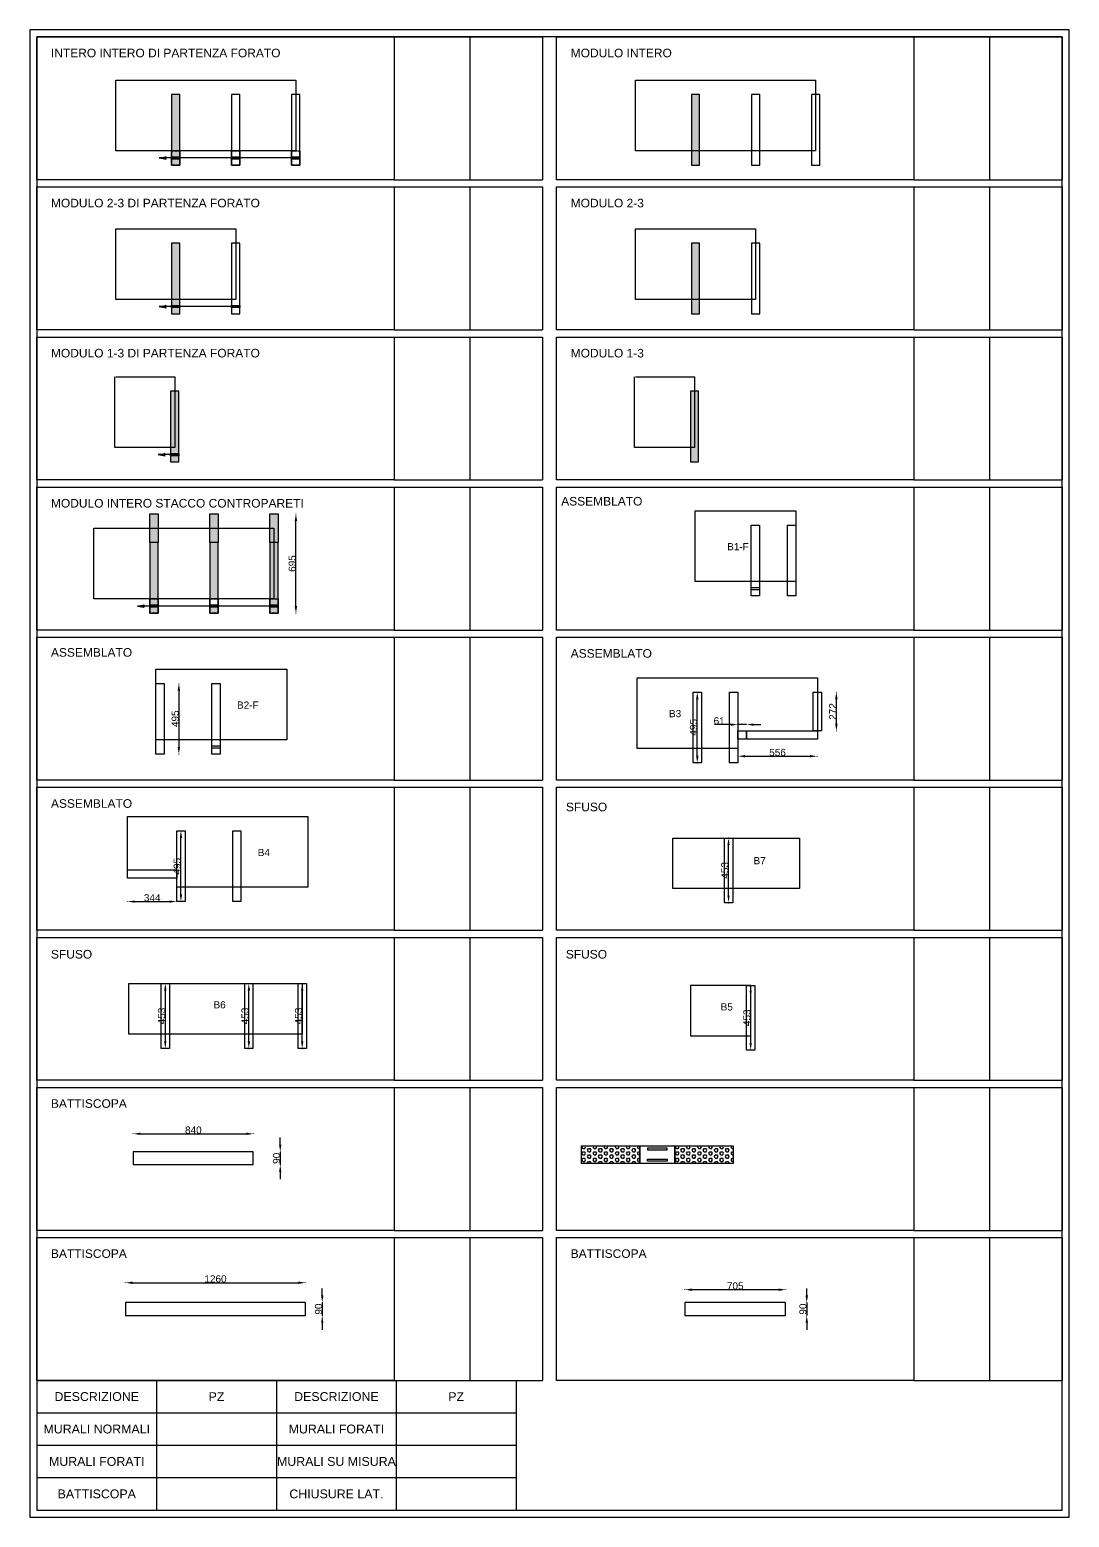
# Model space of a CAD drawing. Header units: millimetres. Extents: x -21857 to 52219, y -34656 to 2347.
# Drawn here: x 12447 to 19721, y -34656 to -24250 of the extents above; entities that cross this region are included whole.
import ezdxf

# ---------------------------------------------------------------- set-up
doc = ezdxf.new("R2010")
doc.units = ezdxf.units.MM
doc.linetypes.add('ACAD_ISO02W100', pattern=[15, 12, -3])
for name, color, linetype, true_color in [('- ACCESSORI', 7, 'Continuous', 0x242424), ('BATTISCOPA', 7, 'Continuous', 0x903373), ('DUETERZI', 7, 'Continuous', 0x009fdf), ('INTERI', 7, 'Continuous', 0x00b51a), ('MURALI', 7, 'Continuous', 0x766a5e), ('PEZZI SU MISURA', 7, 'Continuous', 0xbb1e10), ('UNTERZO', 7, 'Continuous', 0xd40f7d)]:
    doc.layers.add(name, color=color, linetype=linetype, true_color=true_color)
for name, color, linetype in [('- QUOTE', 7, 'Continuous'), ('DISTINTA PRODUZIONE', 7, 'Continuous'), ('MURALI CLIENTE', 8, 'ACAD_ISO02W100')]:
    doc.layers.add(name, color=color, linetype=linetype)
doc.styles.get("Standard").update_dxf_attribs({"font": 'arial.ttf'})
doc.dimstyles.new('ISO-25', dxfattribs={"dimtxt": 50, "dimasz": 50, "dimexe": 1.25, "dimexo": 0.625, "dimtad": 1, "dimdec": 0, "dimtxsty": 'Standard', "dimcen": 2.5, "dimadec": 0, "dimazin": 0, "dimtfac": 1, "dimtdec": 0, "dimtmove": 0, "dimatfit": 3, "dimfxl": 1, "dimfxlon": 1, "dimarcsym": 0})

# ---------------------------------------------------------------- blocks, each defined once
blk = doc.blocks.new('INTERO FORATO')
at = {"layer": 'MURALI', "transparency": 33554470}
h = blk.add_hatch(color=256, dxfattribs=at)
h.dxf.hatch_style = 1
h.paths.add_polyline_path([(449, -100), (420, -100), (420, -495), (391, -495), (391, -595), (449, -595)])
h.paths.add_polyline_path([(420, -100), (391, -100), (391, -495), (420, -495)])
at = {"layer": 'MURALI', "true_color": 0x636466, "transparency": 33554687}
h = blk.add_hatch(color=251, dxfattribs=at)
h.dxf.hatch_style = 1
h.paths.add_polyline_path([(342, -545), (305, -545), (352, -553)])
h.paths.add_polyline_path([(352, -537), (305, -545), (342, -545)])
blk.add_lwpolyline([(0, 0), (1260, 0), (1260, -495), (0, -495), (0, 0)])
at = {"layer": 'MURALI'}
for points in [[(391, -100), (391, -595), (449, -595), (449, -100), (391, -100)], [(811, -100), (811, -595), (869, -595), (869, -100), (811, -100)], [(1231, -100), (1231, -595), (1289, -595), (1289, -100), (1231, -100)]]:
    blk.add_lwpolyline(points, dxfattribs=at)
at = {"layer": 'MURALI', "color": 251, "true_color": 0x636466}
for points in [[(305, -545), (352, -537)], [(1289, -545), (305, -545)], [(305, -545), (352, -553)], [(352, -537), (342, -545), (352, -553)]]:
    blk.add_lwpolyline(points, dxfattribs=at)
at = {"layer": 'MURALI'}
for points in [[(391, -537), (449, -537), (449, -553), (391, -553)], [(811, -537), (869, -537), (869, -553), (811, -553)], [(1231, -537), (1289, -537), (1289, -553), (1231, -553)]]:
    blk.add_lwpolyline(points, close=True, dxfattribs=at)
at = {"layer": 'MURALI CLIENTE'}
for points in [[(391, -495), (449, -495), (449, -595), (391, -595)], [(811, -495), (869, -495), (869, -595), (811, -595)], [(1231, -495), (1289, -495), (1289, -595), (1231, -595)]]:
    blk.add_lwpolyline(points, close=True, dxfattribs=at)
blk = doc.blocks.new('2-3 FORATO')
at = {"true_color": 0x636466}
h = blk.add_hatch(color=251, dxfattribs=at)
h.dxf.hatch_style = 1
h.paths.add_polyline_path([(-186, -13436), (-223, -13436), (-176, -13444)])
h.paths.add_polyline_path([(-176, -13427), (-223, -13436), (-186, -13436)])
at = {"layer": 'MURALI', "transparency": 33554470}
h = blk.add_hatch(color=256, dxfattribs=at)
h.dxf.hatch_style = 1
h.paths.add_polyline_path([(-137, -13486), (-79, -13486)], flags=17)
h.paths.add_polyline_path([(-137, -13486), (-79, -13486), (-79, -12991), (-137, -12991)])
blk.add_lwpolyline([(-528, -12891), (312, -12891), (312, -13386), (-528, -13386), (-528, -12891)])
at = {"color": 251, "true_color": 0x636466}
for points in [[(-223, -13436), (-176, -13427)], [(341, -13436), (-223, -13436)], [(-223, -13436), (-176, -13444)], [(-176, -13427), (-186, -13436), (-176, -13444)]]:
    blk.add_lwpolyline(points, dxfattribs=at)
for points in [[(-137, -13428), (-79, -13428), (-79, -13443), (-137, -13443)], [(283, -13428), (341, -13428), (341, -13443), (283, -13443)]]:
    blk.add_lwpolyline(points, close=True)
at = {"layer": 'MURALI'}
for points in [[(-137, -12991), (-137, -13486), (-79, -13486), (-79, -12991), (-137, -12991)], [(283, -12991), (283, -13486), (341, -13486), (341, -12991), (283, -12991)]]:
    blk.add_lwpolyline(points, dxfattribs=at)
blk = doc.blocks.new('1-3 FORATO')
at = {"true_color": 0x636466}
h = blk.add_hatch(color=251, dxfattribs=at)
h.dxf.hatch_style = 1
h.paths.add_polyline_path([(1041, -13467), (1004, -13467), (1051, -13476)])
h.paths.add_polyline_path([(1051, -13459), (1004, -13467), (1041, -13467)])
at = {"layer": 'MURALI', "transparency": 33554470}
h = blk.add_hatch(color=256, dxfattribs=at)
h.dxf.hatch_style = 1
h.paths.add_polyline_path([(1090, -13518), (1148, -13518), (1148, -13023), (1119, -13023), (1119, -13418), (1090, -13418)])
h.paths.add_polyline_path([(1119, -13023), (1090, -13023), (1090, -13418), (1119, -13418)], flags=17)
blk.add_lwpolyline([(706, -12923), (1119, -12923), (1119, -13418), (699, -13418), (699, -12923)])
at = {"color": 251, "true_color": 0x636466}
for points in [[(1004, -13467), (1051, -13459)], [(1148, -13467), (1004, -13467)], [(1004, -13467), (1051, -13476)], [(1051, -13459), (1041, -13467), (1051, -13476)]]:
    blk.add_lwpolyline(points, dxfattribs=at)
blk.add_lwpolyline([(1090, -13460), (1148, -13460), (1148, -13475), (1090, -13475)], close=True)
at = {"layer": 'MURALI'}
blk.add_lwpolyline([(1090, -13023), (1090, -13518), (1148, -13518), (1148, -13023), (1090, -13023)], dxfattribs=at)
blk = doc.blocks.new('*T79')
at = {"layer": 'DISTINTA PRODUZIONE', "color": 0, "linetype": 'ByBlock', "lineweight": -2, "transparency": 16777216}
for p, q in [((0, 0), (1037, 0)), ((0, 0), (0, -1000)), ((530, 0), (530, -1000)), ((1037, 0), (1037, -1000)), ((0, -1000), (1037, -1000))]:
    blk.add_line(p, q, dxfattribs=at)
blk = doc.blocks.new('*T80')
at = {"layer": 'DISTINTA PRODUZIONE', "color": 0, "linetype": 'ByBlock', "lineweight": -2, "transparency": 16777216}
for p, q in [((0, 0), (1037, 0)), ((0, 0), (0, -1000)), ((530, 0), (530, -1000)), ((1037, 0), (1037, -1000)), ((0, -1000), (1037, -1000))]:
    blk.add_line(p, q, dxfattribs=at)
blk = doc.blocks.new('*T81')
at = {"layer": 'DISTINTA PRODUZIONE', "color": 0, "linetype": 'ByBlock', "lineweight": -2, "transparency": 16777216}
for p, q in [((0, 0), (1037, 0)), ((0, 0), (0, -1000)), ((530, 0), (530, -1000)), ((1037, 0), (1037, -1000)), ((0, -1000), (1037, -1000))]:
    blk.add_line(p, q, dxfattribs=at)
blk = doc.blocks.new('DUETERZI')
at = {"layer": 'MURALI', "transparency": 33554470}
h = blk.add_hatch(color=256, dxfattribs=at)
h.dxf.hatch_style = 1
h.paths.add_polyline_path([(377, -595), (435, -595)], flags=17)
h.paths.add_polyline_path([(377, -595), (435, -595), (435, -100), (377, -100)])
blk.add_lwpolyline([(-14, 0), (826, 0), (826, -495), (-14, -495), (-14, 0)])
at = {"layer": 'MURALI'}
for points in [[(377, -100), (377, -595), (435, -595), (435, -100), (377, -100)], [(797, -100), (797, -595), (855, -595), (855, -100), (797, -100)]]:
    blk.add_lwpolyline(points, dxfattribs=at)
blk = doc.blocks.new('UNTERZO')
at = {"layer": 'MURALI', "transparency": 33554470}
h = blk.add_hatch(color=256, dxfattribs=at)
h.dxf.hatch_style = 1
h.paths.add_polyline_path([(384, -595), (442, -595), (442, -100), (413, -100), (413, -495), (384, -495)])
h.paths.add_polyline_path([(413, -100), (384, -100), (384, -495), (413, -495)], flags=17)
blk.add_lwpolyline([(0, 0), (413, 0), (413, -495), (-7, -495), (-7, 0)])
at = {"layer": 'MURALI'}
blk.add_lwpolyline([(384, -100), (384, -595), (442, -595), (442, -100), (384, -100)], dxfattribs=at)
blk = doc.blocks.new('INTERO')
at = {"layer": 'MURALI', "transparency": 33554470}
h = blk.add_hatch(color=256, dxfattribs=at)
h.dxf.hatch_style = 1
h.paths.add_polyline_path([(428, -100), (399, -100), (399, -495), (370, -495), (370, -595), (428, -595)])
h.paths.add_polyline_path([(399, -100), (370, -100), (370, -495), (399, -495)])
blk.add_lwpolyline([(-21, 0), (1239, 0), (1239, -495), (-21, -495), (-21, 0)])
at = {"layer": 'MURALI'}
for points in [[(370, -100), (370, -595), (428, -595), (428, -100), (370, -100)], [(790, -100), (790, -595), (848, -595), (848, -100), (790, -100)], [(1210, -100), (1210, -595), (1268, -595), (1268, -100), (1210, -100)]]:
    blk.add_lwpolyline(points, dxfattribs=at)
blk = doc.blocks.new('*T82')
at = {"layer": 'DISTINTA PRODUZIONE', "color": 0, "linetype": 'ByBlock', "lineweight": -2, "transparency": 16777216}
for p, q in [((0, 0), (1037, 0)), ((0, 0), (0, -1000)), ((530, 0), (530, -1000)), ((1037, 0), (1037, -1000)), ((0, -1000), (1037, -1000))]:
    blk.add_line(p, q, dxfattribs=at)
blk = doc.blocks.new('*T83')
at = {"layer": 'DISTINTA PRODUZIONE', "color": 0, "linetype": 'ByBlock', "lineweight": -2, "transparency": 16777216}
for p, q in [((0, 0), (1037, 0)), ((0, 0), (0, -1000)), ((530, 0), (530, -1000)), ((1037, 0), (1037, -1000)), ((0, -1000), (1037, -1000))]:
    blk.add_line(p, q, dxfattribs=at)
blk = doc.blocks.new('*T84')
at = {"layer": 'DISTINTA PRODUZIONE', "color": 0, "linetype": 'ByBlock', "lineweight": -2, "transparency": 16777216}
for p, q in [((0, 0), (1037, 0)), ((0, 0), (0, -1000)), ((530, 0), (530, -1000)), ((1037, 0), (1037, -1000)), ((0, -1000), (1037, -1000))]:
    blk.add_line(p, q, dxfattribs=at)
blk = doc.blocks.new('*T85')
at = {"layer": 'DISTINTA PRODUZIONE', "color": 0, "linetype": 'ByBlock', "lineweight": -2, "transparency": 16777216}
for p, q in [((0, 0), (1037, 0)), ((0, 0), (0, -1000)), ((530, 0), (530, -1000)), ((1037, 0), (1037, -1000)), ((0, -1000), (1037, -1000))]:
    blk.add_line(p, q, dxfattribs=at)
blk = doc.blocks.new('*T86')
at = {"layer": 'DISTINTA PRODUZIONE', "color": 0, "linetype": 'ByBlock', "lineweight": -2, "transparency": 16777216}
for p, q in [((0, 0), (1037, 0)), ((0, 0), (0, -1000)), ((530, 0), (530, -1000)), ((1037, 0), (1037, -1000)), ((0, -1000), (1037, -1000))]:
    blk.add_line(p, q, dxfattribs=at)
blk = doc.blocks.new('*T87')
at = {"layer": 'DISTINTA PRODUZIONE', "color": 0, "linetype": 'ByBlock', "lineweight": -2, "transparency": 16777216}
for p, q in [((0, 0), (1037, 0)), ((0, 0), (0, -1000)), ((530, 0), (530, -1000)), ((1037, 0), (1037, -1000)), ((0, -1000), (1037, -1000))]:
    blk.add_line(p, q, dxfattribs=at)
at = {"layer": 'DISTINTA PRODUZIONE', "color": 0, "transparency": 16777216, "insert": (528, -2), "char_height": 4.5, "width": 526.77, "attachment_point": 3}
blk.add_mtext('1', dxfattribs=at)
blk = doc.blocks.new('*T88')
at = {"layer": 'DISTINTA PRODUZIONE', "color": 0, "linetype": 'ByBlock', "lineweight": -2, "transparency": 16777216}
for p, q in [((0, 0), (1037, 0)), ((0, 0), (0, -1000)), ((530, 0), (530, -1000)), ((1037, 0), (1037, -1000)), ((0, -1000), (1037, -1000))]:
    blk.add_line(p, q, dxfattribs=at)
blk = doc.blocks.new('*T89')
at = {"layer": 'DISTINTA PRODUZIONE', "color": 0, "linetype": 'ByBlock', "lineweight": -2, "transparency": 16777216}
for p, q in [((0, 0), (1037, 0)), ((0, 0), (0, -1000)), ((530, 0), (530, -1000)), ((1037, 0), (1037, -1000)), ((0, -1000), (1037, -1000))]:
    blk.add_line(p, q, dxfattribs=at)
blk = doc.blocks.new('*T90')
at = {"layer": 'DISTINTA PRODUZIONE', "color": 0, "linetype": 'ByBlock', "lineweight": -2, "transparency": 16777216}
for p, q in [((0, 0), (1037, 0)), ((0, 0), (0, -1000)), ((530, 0), (530, -1000)), ((1037, 0), (1037, -1000)), ((0, -1000), (1037, -1000))]:
    blk.add_line(p, q, dxfattribs=at)
blk = doc.blocks.new('*T91')
at = {"layer": 'DISTINTA PRODUZIONE', "color": 0, "linetype": 'ByBlock', "lineweight": -2, "transparency": 16777216}
for p, q in [((0, 0), (1037, 0)), ((0, 0), (0, -1000)), ((530, 0), (530, -1000)), ((1037, 0), (1037, -1000)), ((0, -1000), (1037, -1000))]:
    blk.add_line(p, q, dxfattribs=at)
blk = doc.blocks.new('*T92')
at = {"layer": 'DISTINTA PRODUZIONE', "color": 0, "linetype": 'ByBlock', "lineweight": -2, "transparency": 16777216}
for p, q in [((0, 0), (1037, 0)), ((0, 0), (0, -1000)), ((530, 0), (530, -1000)), ((1037, 0), (1037, -1000)), ((0, -1000), (1037, -1000))]:
    blk.add_line(p, q, dxfattribs=at)
blk = doc.blocks.new('*T93')
at = {"layer": 'DISTINTA PRODUZIONE', "color": 0, "linetype": 'ByBlock', "lineweight": -2, "transparency": 16777216}
for p, q in [((0, 0), (1037, 0)), ((0, 0), (0, -1000)), ((530, 0), (530, -1000)), ((1037, 0), (1037, -1000)), ((0, -1000), (1037, -1000))]:
    blk.add_line(p, q, dxfattribs=at)
blk = doc.blocks.new('*T94')
at = {"layer": 'DISTINTA PRODUZIONE', "color": 0, "linetype": 'ByBlock', "lineweight": -2, "transparency": 16777216}
for p, q in [((0, 0), (1037, 0)), ((0, 0), (0, -1000)), ((530, 0), (530, -1000)), ((1037, 0), (1037, -1000)), ((0, -1000), (1037, -1000))]:
    blk.add_line(p, q, dxfattribs=at)
blk = doc.blocks.new('*T95')
at = {"layer": 'DISTINTA PRODUZIONE', "color": 0, "linetype": 'ByBlock', "lineweight": -2, "transparency": 16777216}
for p, q in [((0, 0), (3353, 0)), ((0, 0), (0, -907)), ((838, 0), (838, -907)), ((1677, 0), (1677, -907)), ((2515, 0), (2515, -907)), ((3353, 0), (3353, -907)), ((0, -227), (3353, -227)), ((0, -453), (3353, -453)), ((0, -680), (3353, -680)), ((0, -907), (3353, -907))]:
    blk.add_line(p, q, dxfattribs=at)
at = {"layer": 'DISTINTA PRODUZIONE', "color": 0, "transparency": 16777216, "width": 834.57, "attachment_point": 5}
for s, insert, char_height in [('DESCRIZIONE', (419, -113), 61.95), ('PZ', (1257, -113), 61.9), ('DESCRIZIONE', (2096, -113), 61.95), ('PZ', (2934, -113), 61.9), ('MURALI NORMALI', (419, -340), 61.95), ('MURALI FORATI', (2096, -340), 61.95), ('MURALI FORATI', (419, -567), 61.95), ('MURALI SU MISURA', (2096, -567), 61.95), ('BATTISCOPA', (419, -794), 61.9), ('CHIUSURE LAT.', (2096, -794), 61.95)]:
    blk.add_mtext(s, dxfattribs=dict(at, insert=insert, char_height=char_height))
blk = doc.blocks.new('*T96')
at = {"layer": 'DISTINTA PRODUZIONE', "color": 0, "linetype": 'ByBlock', "lineweight": -2, "transparency": 16777216}
for p, q in [((0, 0), (1037, 0)), ((0, 0), (0, -1000)), ((530, 0), (530, -1000)), ((1037, 0), (1037, -1000)), ((0, -1000), (1037, -1000))]:
    blk.add_line(p, q, dxfattribs=at)
blk = doc.blocks.new('*T97')
at = {"layer": 'DISTINTA PRODUZIONE', "color": 0, "linetype": 'ByBlock', "lineweight": -2, "transparency": 16777216}
for p, q in [((0, 0), (1037, 0)), ((0, 0), (0, -1000)), ((530, 0), (530, -1000)), ((1037, 0), (1037, -1000)), ((0, -1000), (1037, -1000))]:
    blk.add_line(p, q, dxfattribs=at)
blk = doc.blocks.new('*D103')
at = {"layer": '- QUOTE', "color": 0, "lineweight": -2, "transparency": 16777216}
for p, q in [((13172, -31975), (13172, -31972)), ((13222, -31974), (13962, -31974)), ((14012, -31975), (14012, -31972))]:
    blk.add_line(p, q, dxfattribs=at)
at = {"layer": '- QUOTE', "color": 0, "transparency": 16777216}
for points in [[(13222, -31965), (13222, -31982), (13172, -31974)], [(13962, -31965), (13962, -31982), (14012, -31974)]]:
    blk.add_solid(points, dxfattribs=at)
at = {"layer": 'Defpoints', "color": 0, "transparency": 16777216}
for p in [(14012, -31974), (13172, -32100), (14012, -32100)]:
    blk.add_point(p, dxfattribs=at)
at = {"layer": '- QUOTE', "color": 0, "transparency": 16777216, "insert": (13592, -31948), "char_height": 50, "attachment_point": 5}
blk.add_mtext('840', dxfattribs=at)
blk = doc.blocks.new('*D98')
at = {"layer": '- QUOTE', "color": 0, "lineweight": -2, "transparency": 16777216}
for p, q in [((14200, -32050), (14200, -32000)), ((14199, -32100), (14201, -32100)), ((14200, -32100), (14200, -32190)), ((14199, -32190), (14201, -32190)), ((14200, -32240), (14200, -32290))]:
    blk.add_line(p, q, dxfattribs=at)
at = {"layer": '- QUOTE', "color": 0, "transparency": 16777216}
for points in [[(14192, -32050), (14208, -32050), (14200, -32100)], [(14192, -32240), (14208, -32240), (14200, -32190)]]:
    blk.add_solid(points, dxfattribs=at)
at = {"layer": 'Defpoints', "color": 0, "transparency": 16777216}
for p in [(14012, -32100), (14012, -32190), (14200, -32190)]:
    blk.add_point(p, dxfattribs=at)
at = {"layer": '- QUOTE', "color": 0, "transparency": 16777216, "insert": (14174, -32145), "char_height": 50, "attachment_point": 5, "rotation": 90}
blk.add_mtext('90', dxfattribs=at)
blk = doc.blocks.new('*D99')
at = {"layer": '- QUOTE', "color": 0, "lineweight": -2, "transparency": 16777216}
for p, q in [((13117, -33017), (13117, -33014)), ((13167, -33016), (14327, -33016)), ((14377, -33017), (14377, -33014))]:
    blk.add_line(p, q, dxfattribs=at)
at = {"layer": '- QUOTE', "color": 0, "transparency": 16777216}
for points in [[(13167, -33007), (13167, -33024), (13117, -33016)], [(14327, -33007), (14327, -33024), (14377, -33016)]]:
    blk.add_solid(points, dxfattribs=at)
at = {"layer": 'Defpoints', "color": 0, "transparency": 16777216}
for p in [(14377, -33016), (13117, -33155), (14377, -33155)]:
    blk.add_point(p, dxfattribs=at)
at = {"layer": '- QUOTE', "color": 0, "transparency": 16777216, "insert": (13747, -32989), "char_height": 50, "attachment_point": 5}
blk.add_mtext('1260', dxfattribs=at)
blk = doc.blocks.new('*D100')
at = {"layer": '- QUOTE', "color": 0, "lineweight": -2, "transparency": 16777216}
for p, q in [((14494, -33105), (14494, -33055)), ((14493, -33155), (14495, -33155)), ((14494, -33155), (14494, -33245)), ((14493, -33245), (14495, -33245)), ((14494, -33295), (14494, -33345))]:
    blk.add_line(p, q, dxfattribs=at)
at = {"layer": '- QUOTE', "color": 0, "transparency": 16777216}
for points in [[(14486, -33105), (14502, -33105), (14494, -33155)], [(14486, -33295), (14502, -33295), (14494, -33245)]]:
    blk.add_solid(points, dxfattribs=at)
at = {"layer": 'Defpoints', "color": 0, "transparency": 16777216}
for p in [(14377, -33155), (14377, -33245), (14494, -33245)]:
    blk.add_point(p, dxfattribs=at)
at = {"layer": '- QUOTE', "color": 0, "transparency": 16777216, "insert": (14468, -33200), "char_height": 50, "attachment_point": 5, "rotation": 90}
blk.add_mtext('90', dxfattribs=at)
blk = doc.blocks.new('*D101')
at = {"layer": '- QUOTE', "color": 0, "lineweight": -2, "transparency": 16777216}
for p, q in [((17032, -33065), (17032, -33063)), ((17082, -33064), (17687, -33064)), ((17737, -33065), (17737, -33063))]:
    blk.add_line(p, q, dxfattribs=at)
at = {"layer": '- QUOTE', "color": 0, "transparency": 16777216}
for points in [[(17082, -33056), (17082, -33073), (17032, -33064)], [(17687, -33056), (17687, -33073), (17737, -33064)]]:
    blk.add_solid(points, dxfattribs=at)
at = {"layer": 'Defpoints', "color": 0, "transparency": 16777216}
for p in [(17737, -33064), (17032, -33155), (17737, -33155)]:
    blk.add_point(p, dxfattribs=at)
at = {"layer": '- QUOTE', "color": 0, "transparency": 16777216, "insert": (17384, -33038), "char_height": 50, "attachment_point": 5}
blk.add_mtext('705', dxfattribs=at)
blk = doc.blocks.new('*D102')
at = {"layer": '- QUOTE', "color": 0, "lineweight": -2, "transparency": 16777216}
for p, q in [((17884, -33105), (17884, -33055)), ((17883, -33155), (17885, -33155)), ((17884, -33155), (17884, -33245)), ((17883, -33245), (17885, -33245)), ((17884, -33295), (17884, -33345))]:
    blk.add_line(p, q, dxfattribs=at)
at = {"layer": '- QUOTE', "color": 0, "transparency": 16777216}
for points in [[(17876, -33105), (17893, -33105), (17884, -33155)], [(17876, -33295), (17893, -33295), (17884, -33245)]]:
    blk.add_solid(points, dxfattribs=at)
at = {"layer": 'Defpoints', "color": 0, "transparency": 16777216}
for p in [(17737, -33155), (17737, -33245), (17884, -33245)]:
    blk.add_point(p, dxfattribs=at)
at = {"layer": '- QUOTE', "color": 0, "transparency": 16777216, "insert": (17858, -33200), "char_height": 50, "attachment_point": 5, "rotation": 90}
blk.add_mtext('90', dxfattribs=at)
blk = doc.blocks.new('STAFFA DISTANZIALE')
at = {"layer": '- ACCESSORI', "transparency": 33554687}
h = blk.add_hatch(dxfattribs=at)
h.set_pattern_fill('HEX', color=256)
h.set_pattern_definition([(0, (11897.034, 9102.8884), (0, 5.4992613), [3.175, -6.35]), (120, (11897.034, 9102.8884), (-4.7625, -2.7496307), [3.175, -6.35]), (60, (11900.209, 9102.8884), (-4.7625, 2.7496307), [3.175, -6.35])])
h.paths.add_polyline_path([(-30, 15), (-130, 15), (-130, -15), (-30, -15)])
h = blk.add_hatch(dxfattribs=at)
h.set_pattern_fill('HEX', color=256)
h.set_pattern_definition([(0, (12057.034, 9102.8884), (0, 5.4992613), [3.175, -6.35]), (120, (12057.034, 9102.8884), (-4.7625, -2.7496307), [3.175, -6.35]), (60, (12060.209, 9102.8884), (-4.7625, 2.7496307), [3.175, -6.35])])
h.paths.add_polyline_path([(130, 15), (30, 15), (30, -15), (130, -15)])
at = {"layer": '- ACCESSORI'}
for points in [[(-130, 15), (-30, 15), (-30, -15), (-130, -15), (-130, 15)], [(-30, 15), (30, 15), (30, -15), (-30, -15), (-30, 15)], [(30, 15), (130, 15), (130, -15), (30, -15), (30, 15)]]:
    blk.add_lwpolyline(points, dxfattribs=at)
for points in [[(-16.6, 8.1), (16.6, 8.1), (16.6, 11), (-16.6, 11)], [(-16.6, -8.1), (16.6, -8.1), (16.6, -11), (-16.6, -11)]]:
    blk.add_lwpolyline(points, close=True, dxfattribs=at)
blk = doc.blocks.new('*D104')
at = {"layer": '- QUOTE', "color": 0, "lineweight": -2, "transparency": 16777216}
for p, q in [((14309, -27637), (14311, -27637)), ((14310, -28282), (14310, -27687)), ((14309, -28332), (14311, -28332))]:
    blk.add_line(p, q, dxfattribs=at)
at = {"layer": '- QUOTE', "color": 0, "transparency": 16777216}
for points in [[(14301, -27687), (14318, -27687), (14310, -27637)], [(14301, -28282), (14318, -28282), (14310, -28332)]]:
    blk.add_solid(points, dxfattribs=at)
at = {"layer": 'Defpoints', "color": 0, "transparency": 16777216}
for p in [(14185, -27637), (14310, -27637), (14185, -28332)]:
    blk.add_point(p, dxfattribs=at)
at = {"layer": '- QUOTE', "color": 0, "transparency": 16777216, "insert": (14284, -27984), "char_height": 50, "attachment_point": 5, "rotation": 90}
blk.add_mtext('695', dxfattribs=at)
blk = doc.blocks.new('*D148')
at = {"layer": '- QUOTE', "color": 0, "lineweight": -2, "transparency": 16777216}
for p, q in [((13490, -28823), (13492, -28823)), ((13491, -28873), (13491, -29268)), ((13490, -29318), (13492, -29318))]:
    blk.add_line(p, q, dxfattribs=at)
at = {"layer": '- QUOTE', "color": 0, "transparency": 16777216}
for points in [[(13482, -28873), (13499, -28873), (13491, -28823)], [(13482, -29268), (13499, -29268), (13491, -29318)]]:
    blk.add_solid(points, dxfattribs=at)
at = {"layer": 'Defpoints', "color": 0, "transparency": 16777216}
for p in [(13388, -28823), (13388, -29318), (13491, -29318)]:
    blk.add_point(p, dxfattribs=at)
at = {"layer": '- QUOTE', "color": 0, "transparency": 16777216, "insert": (13465, -29070), "char_height": 50, "attachment_point": 5, "rotation": 90}
blk.add_mtext('495', dxfattribs=at)
blk = doc.blocks.new('*D149')
at = {"layer": '- QUOTE', "color": 0, "lineweight": -2, "transparency": 16777216}
for p, q in [((17402, -29331), (17402, -29333)), ((17452, -29332), (17908, -29332)), ((17958, -29331), (17958, -29333))]:
    blk.add_line(p, q, dxfattribs=at)
at = {"layer": '- QUOTE', "color": 0, "transparency": 16777216}
for points in [[(17452, -29324), (17452, -29340), (17402, -29332)], [(17908, -29324), (17908, -29340), (17958, -29332)]]:
    blk.add_solid(points, dxfattribs=at)
at = {"layer": 'Defpoints', "color": 0, "transparency": 16777216}
for p in [(17402, -29213), (17958, -29213), (17958, -29332)]:
    blk.add_point(p, dxfattribs=at)
at = {"layer": '- QUOTE', "color": 0, "transparency": 16777216, "insert": (17680, -29306), "char_height": 50, "attachment_point": 5}
blk.add_mtext('556', dxfattribs=at)
blk = doc.blocks.new('*D150')
at = {"layer": '- QUOTE', "color": 0, "lineweight": -2, "transparency": 16777216}
for p, q in [((18091, -28883), (18093, -28883)), ((18092, -29105), (18092, -28933)), ((18091, -29155), (18093, -29155))]:
    blk.add_line(p, q, dxfattribs=at)
at = {"layer": '- QUOTE', "color": 0, "transparency": 16777216}
for points in [[(18083, -28933), (18100, -28933), (18092, -28883)], [(18083, -29105), (18100, -29105), (18092, -29155)]]:
    blk.add_solid(points, dxfattribs=at)
at = {"layer": 'Defpoints', "color": 0, "transparency": 16777216}
for p in [(17987, -28883), (18092, -28883), (17987, -29155)]:
    blk.add_point(p, dxfattribs=at)
at = {"layer": '- QUOTE', "color": 0, "transparency": 16777216, "insert": (18066, -29019), "char_height": 50, "attachment_point": 5, "rotation": 90}
blk.add_mtext('272', dxfattribs=at)
blk = doc.blocks.new('*D151')
at = {"layer": '- QUOTE', "color": 0, "lineweight": -2, "transparency": 16777216}
for p, q in [((17352, -29111), (17239, -29111)), ((17402, -29112), (17402, -29110)), ((17463, -29111), (17402, -29111)), ((17463, -29112), (17463, -29110)), ((17513, -29111), (17563, -29111))]:
    blk.add_line(p, q, dxfattribs=at)
at = {"layer": '- QUOTE', "color": 0, "transparency": 16777216}
for points in [[(17352, -29103), (17352, -29119), (17402, -29111)], [(17513, -29103), (17513, -29119), (17463, -29111)]]:
    blk.add_solid(points, dxfattribs=at)
at = {"layer": 'Defpoints', "color": 0, "transparency": 16777216}
for p in [(17402, -29111), (17402, -29155), (17463, -29155)]:
    blk.add_point(p, dxfattribs=at)
at = {"layer": '- QUOTE', "color": 0, "transparency": 16777216, "insert": (17271, -29085), "char_height": 50, "attachment_point": 5}
blk.add_mtext('61', dxfattribs=at)
blk = doc.blocks.new('*D152')
at = {"layer": '- QUOTE', "color": 0, "lineweight": -2, "transparency": 16777216}
for p, q in [((17118, -28883), (17120, -28883)), ((17118, -29328), (17118, -28933)), ((17118, -29378), (17120, -29378))]:
    blk.add_line(p, q, dxfattribs=at)
at = {"layer": '- QUOTE', "color": 0, "transparency": 16777216}
for points in [[(17110, -28933), (17127, -28933), (17118, -28883)], [(17110, -29328), (17127, -29328), (17118, -29378)]]:
    blk.add_solid(points, dxfattribs=at)
at = {"layer": 'Defpoints', "color": 0, "transparency": 16777216}
for p in [(17118, -28883), (17118, -28883), (17118, -29378)]:
    blk.add_point(p, dxfattribs=at)
at = {"layer": '- QUOTE', "color": 0, "transparency": 16777216, "insert": (17092, -29130), "char_height": 50, "attachment_point": 5, "rotation": 90}
blk.add_mtext('495', dxfattribs=at)
blk = doc.blocks.new('*D153')
at = {"layer": '- QUOTE', "color": 0, "lineweight": -2, "transparency": 16777216}
for p, q in [((17337, -29904), (17338, -29904)), ((17337, -30307), (17337, -29954)), ((17337, -30357), (17338, -30357))]:
    blk.add_line(p, q, dxfattribs=at)
at = {"layer": '- QUOTE', "color": 0, "transparency": 16777216}
for points in [[(17329, -29954), (17345, -29954), (17337, -29904)], [(17329, -30307), (17345, -30307), (17337, -30357)]]:
    blk.add_solid(points, dxfattribs=at)
at = {"layer": 'Defpoints', "color": 0, "transparency": 16777216}
for p in [(17337, -29904), (17337, -29904), (17337, -30357)]:
    blk.add_point(p, dxfattribs=at)
at = {"layer": '- QUOTE', "color": 0, "transparency": 16777216, "insert": (17311, -30131), "char_height": 50, "attachment_point": 5, "rotation": 90}
blk.add_mtext('453', dxfattribs=at)
blk = doc.blocks.new('*D154')
at = {"layer": '- QUOTE', "color": 0, "lineweight": -2, "transparency": 16777216}
for p, q in [((13505, -29854), (13507, -29854)), ((13505, -30299), (13505, -29904)), ((13505, -30349), (13507, -30349))]:
    blk.add_line(p, q, dxfattribs=at)
at = {"layer": '- QUOTE', "color": 0, "transparency": 16777216}
for points in [[(13497, -29904), (13514, -29904), (13505, -29854)], [(13497, -30299), (13514, -30299), (13505, -30349)]]:
    blk.add_solid(points, dxfattribs=at)
at = {"layer": 'Defpoints', "color": 0, "transparency": 16777216}
for p in [(13505, -29854), (13505, -29854), (13505, -30349)]:
    blk.add_point(p, dxfattribs=at)
at = {"layer": '- QUOTE', "color": 0, "transparency": 16777216, "insert": (13479, -30102), "char_height": 50, "attachment_point": 5, "rotation": 90}
blk.add_mtext('495', dxfattribs=at)
blk = doc.blocks.new('*D155')
at = {"layer": '- QUOTE', "color": 0, "lineweight": -2, "transparency": 16777216}
for p, q in [((13132, -30348), (13132, -30350)), ((13182, -30349), (13426, -30349)), ((13476, -30348), (13476, -30350))]:
    blk.add_line(p, q, dxfattribs=at)
at = {"layer": '- QUOTE', "color": 0, "transparency": 16777216}
for points in [[(13182, -30341), (13182, -30357), (13132, -30349)], [(13426, -30341), (13426, -30357), (13476, -30349)]]:
    blk.add_solid(points, dxfattribs=at)
at = {"layer": 'Defpoints', "color": 0, "transparency": 16777216}
for p in [(13132, -30155), (13476, -30158), (13476, -30349)]:
    blk.add_point(p, dxfattribs=at)
at = {"layer": '- QUOTE', "color": 0, "transparency": 16777216, "insert": (13304, -30323), "char_height": 50, "attachment_point": 5}
blk.add_mtext('344', dxfattribs=at)
blk = doc.blocks.new('*D156')
at = {"layer": '- QUOTE', "color": 0, "lineweight": -2, "transparency": 16777216}
for p, q in [((13396, -30923), (13397, -30923)), ((13396, -31326), (13396, -30973)), ((13396, -31376), (13397, -31376))]:
    blk.add_line(p, q, dxfattribs=at)
at = {"layer": '- QUOTE', "color": 0, "transparency": 16777216}
for points in [[(13387, -30973), (13404, -30973), (13396, -30923)], [(13387, -31326), (13404, -31326), (13396, -31376)]]:
    blk.add_solid(points, dxfattribs=at)
at = {"layer": 'Defpoints', "color": 0, "transparency": 16777216}
for p in [(13396, -30923), (13396, -30923), (13396, -31376)]:
    blk.add_point(p, dxfattribs=at)
at = {"layer": '- QUOTE', "color": 0, "transparency": 16777216, "insert": (13370, -31150), "char_height": 50, "attachment_point": 5, "rotation": 90}
blk.add_mtext('453', dxfattribs=at)
blk = doc.blocks.new('*D157')
at = {"layer": '- QUOTE', "color": 0, "lineweight": -2, "transparency": 16777216}
for p, q in [((13980, -30923), (13982, -30923)), ((13980, -31326), (13980, -30973)), ((13980, -31376), (13982, -31376))]:
    blk.add_line(p, q, dxfattribs=at)
at = {"layer": '- QUOTE', "color": 0, "transparency": 16777216}
for points in [[(13972, -30973), (13989, -30973), (13980, -30923)], [(13972, -31326), (13989, -31326), (13980, -31376)]]:
    blk.add_solid(points, dxfattribs=at)
at = {"layer": 'Defpoints', "color": 0, "transparency": 16777216}
for p in [(13980, -30923), (13980, -30923), (13980, -31376)]:
    blk.add_point(p, dxfattribs=at)
at = {"layer": '- QUOTE', "color": 0, "transparency": 16777216, "insert": (13954, -31150), "char_height": 50, "attachment_point": 5, "rotation": 90}
blk.add_mtext('453', dxfattribs=at)
blk = doc.blocks.new('*D158')
at = {"layer": '- QUOTE', "color": 0, "lineweight": -2, "transparency": 16777216}
for p, q in [((14354, -30923), (14355, -30923)), ((14354, -31326), (14354, -30973)), ((14354, -31376), (14355, -31376))]:
    blk.add_line(p, q, dxfattribs=at)
at = {"layer": '- QUOTE', "color": 0, "transparency": 16777216}
for points in [[(14345, -30973), (14362, -30973), (14354, -30923)], [(14345, -31326), (14362, -31326), (14354, -31376)]]:
    blk.add_solid(points, dxfattribs=at)
at = {"layer": 'Defpoints', "color": 0, "transparency": 16777216}
for p in [(14354, -30923), (14354, -30923), (14354, -31376)]:
    blk.add_point(p, dxfattribs=at)
at = {"layer": '- QUOTE', "color": 0, "transparency": 16777216, "insert": (14328, -31150), "char_height": 50, "attachment_point": 5, "rotation": 90}
blk.add_mtext('453', dxfattribs=at)
blk = doc.blocks.new('*D159')
at = {"layer": '- QUOTE', "color": 0, "lineweight": -2, "transparency": 16777216}
for p, q in [((17492, -30936), (17493, -30936)), ((17492, -31339), (17492, -30986)), ((17492, -31389), (17493, -31389))]:
    blk.add_line(p, q, dxfattribs=at)
at = {"layer": '- QUOTE', "color": 0, "transparency": 16777216}
for points in [[(17484, -30986), (17500, -30986), (17492, -30936)], [(17484, -31339), (17500, -31339), (17492, -31389)]]:
    blk.add_solid(points, dxfattribs=at)
at = {"layer": 'Defpoints', "color": 0, "transparency": 16777216}
for p in [(17492, -30936), (17492, -30936), (17492, -31389)]:
    blk.add_point(p, dxfattribs=at)
at = {"layer": '- QUOTE', "color": 0, "transparency": 16777216, "insert": (17466, -31162), "char_height": 50, "attachment_point": 5, "rotation": 90}
blk.add_mtext('453', dxfattribs=at)

msp = doc.modelspace()

# ---------------------------------------------------------------- hatches: boundary and pattern name
at = {"layer": 'MURALI', "transparency": 33554687}
h = msp.add_hatch(color=256, dxfattribs=at)
h.dxf.hatch_style = 1
h.paths.add_polyline_path([(13345, -27636.7), (13287, -27636.7), (13287, -27736.7), (13345, -27736.7)])
h.paths.add_polyline_path([(13345, -27736.7), (13287, -27736.7), (13287, -27836.7), (13345, -27836.7)])
h.paths.add_polyline_path([(13345, -27836.7), (13287, -27836.7), (13287, -28231.7), (13345, -28231.7)])
h.paths.add_polyline_path([(13345, -28231.7), (13287, -28231.7), (13287, -28273.8), (13345, -28273.8)])
h.paths.add_polyline_path([(13345, -28289.3), (13287, -28289.3), (13287, -28331.7), (13345, -28331.7)])
h.paths.add_polyline_path([(13765, -28289.3), (13707, -28289.3), (13707, -28331.7), (13765, -28331.7)])
h.paths.add_polyline_path([(13765, -27836.7), (13707, -27836.7), (13707, -28231.7), (13765, -28231.7)])
h.paths.add_polyline_path([(13765, -27736.7), (13707, -27736.7), (13707, -27836.7), (13765, -27836.7)])
h.paths.add_polyline_path([(13765, -27636.7), (13707, -27636.7), (13707, -27736.7), (13765, -27736.7)])
h = msp.add_hatch(color=256, dxfattribs=at)
h.dxf.hatch_style = 1
h.paths.add_polyline_path([(14185, -27636.7), (14127, -27636.7), (14127, -27736.7), (14156, -27736.7), (14185, -27736.7)])
h.paths.add_polyline_path([(14156, -27736.7), (14127, -27736.7), (14127, -27836.7), (14156, -27836.7)])
h.paths.add_polyline_path([(14185, -27736.7), (14156, -27736.7), (14156, -27836.7), (14185, -27836.7)])
h.paths.add_polyline_path([(14185, -27836.7), (14156, -27836.7), (14156, -28231.7), (14185, -28231.7)])
h.paths.add_polyline_path([(14156, -27836.7), (14127, -27836.7), (14127, -28231.7), (14156, -28231.7)])
h.paths.add_polyline_path([(14185, -28231.7), (14127, -28231.7), (14127, -28273.8), (14185, -28273.8)])
h.paths.add_polyline_path([(14185, -28289.3), (14127, -28289.3), (14127, -28331.7), (14185, -28331.7)])

# ---------------------------------------------------------------- linework, layer by layer
msp.add_lwpolyline([(12447.2, -34656.5), (19721.3, -34656.5), (19721.3, -24249.5), (12447.2, -24249.5)], close=True)
at = {"layer": 'BATTISCOPA'}
for points in [[(13171.6, -32189.5), (14011.6, -32189.5), (14011.6, -32099.5), (13171.6, -32099.5), (13171.6, -32189.5)], [(13117.2, -33244.5), (14377.2, -33244.5), (14377.2, -33154.5), (13117.2, -33154.5), (13117.2, -33244.5)]]:
    msp.add_lwpolyline(points, dxfattribs=at)
msp.add_lwpolyline([(17031.7, -33244.5), (17736.7, -33244.5), (17736.7, -33154.5), (17031.7, -33154.5)], close=True, dxfattribs=at)
at = {"layer": 'DISTINTA PRODUZIONE'}
msp.add_lwpolyline([(12497.2, -34606.5), (19671.3, -34606.5), (19671.3, -24299.5), (12497.2, -24299.5)], close=True, dxfattribs=at)
for points in [[(12497.2, -24299.5), (14997.2, -24299.5), (14997.2, -25299.5), (12497.2, -25299.5), (12497.2, -24299.5)], [(16134.2, -24299.5), (18634.2, -24299.5), (18634.2, -25299.5), (16134.2, -25299.5), (16134.2, -24299.5)], [(12497.2, -25349.5), (14997.2, -25349.5), (14997.2, -26349.5), (12497.2, -26349.5), (12497.2, -25349.5)], [(16134.2, -25349.5), (18634.2, -25349.5), (18634.2, -26349.5), (16134.2, -26349.5), (16134.2, -25349.5)], [(12497.2, -26399.5), (14997.2, -26399.5), (14997.2, -27399.5), (12497.2, -27399.5), (12497.2, -26399.5)], [(16134.2, -26399.5), (18634.2, -26399.5), (18634.2, -27399.5), (16134.2, -27399.5), (16134.2, -26399.5)], [(12497.2, -27449.5), (14997.2, -27449.5), (14997.2, -28449.5), (12497.2, -28449.5), (12497.2, -27449.5)], [(16134.2, -27449.5), (18634.2, -27449.5), (18634.2, -28449.5), (16134.2, -28449.5), (16134.2, -27449.5)], [(12497.2, -28499.5), (14997.2, -28499.5), (14997.2, -29499.5), (12497.2, -29499.5), (12497.2, -28499.5)], [(16134.2, -28499.5), (18634.2, -28499.5), (18634.2, -29499.5), (16134.2, -29499.5), (16134.2, -28499.5)], [(12497.2, -29549.5), (14997.2, -29549.5), (14997.2, -30549.5), (12497.2, -30549.5), (12497.2, -29549.5)], [(16134.2, -29549.5), (18634.2, -29549.5), (18634.2, -30549.5), (16134.2, -30549.5), (16134.2, -29549.5)], [(12497.2, -30599.5), (14997.2, -30599.5), (14997.2, -31599.5), (12497.2, -31599.5), (12497.2, -30599.5)], [(16134.2, -30599.5), (18634.2, -30599.5), (18634.2, -31599.5), (16134.2, -31599.5), (16134.2, -30599.5)], [(12497.2, -31649.5), (14997.2, -31649.5), (14997.2, -32649.5), (12497.2, -32649.5), (12497.2, -31649.5)], [(16134.2, -31649.5), (18634.2, -31649.5), (18634.2, -32649.5), (16134.2, -32649.5), (16134.2, -31649.5)], [(12497.2, -32699.5), (14997.2, -32699.5), (14997.2, -33699.5), (12497.2, -33699.5), (12497.2, -32699.5)], [(16134.2, -32699.5), (18634.2, -32699.5), (18634.2, -33699.5), (16134.2, -33699.5), (16134.2, -32699.5)]]:
    msp.add_lwpolyline(points, dxfattribs=at)
at = {"layer": 'MURALI'}
for points in [[(13287, -27836.7), (13287, -27736.7), (13287, -27636.7), (13345, -27636.7), (13345, -27836.7), (13287, -27836.7)], [(13707, -27836.7), (13707, -27736.7), (13707, -27636.7), (13765, -27636.7), (13765, -27836.7), (13707, -27836.7)], [(14127, -27836.7), (14127, -27736.7), (14127, -27636.7), (14185, -27636.7), (14185, -27836.7), (14127, -27836.7)]]:
    msp.add_lwpolyline(points, dxfattribs=at)
for points in [[(17495.2, -27715), (17553.2, -27715), (17553.2, -28210), (17495.2, -28210)], [(17750.2, -27715), (17808.2, -27715), (17808.2, -28210), (17750.2, -28210)], [(17553.2, -28167.6), (17495.2, -28167.6), (17495.2, -28152.1), (17553.2, -28152.1)], [(13330.3, -28822.9), (13388.3, -28822.9), (13388.3, -29317.9), (13330.3, -29317.9)], [(13721.3, -28822.9), (13779.3, -28822.9), (13779.3, -29317.9), (13721.3, -29317.9)], [(17089.5, -28882.8), (17147.5, -28882.8), (17147.5, -29377.8), (17089.5, -29377.8)], [(17344.5, -28882.8), (17402.5, -28882.8), (17402.5, -29377.8), (17344.5, -29377.8)], [(17987.1, -29154.8), (17929.1, -29154.8), (17929.5, -28882.8), (17987.5, -28882.8)], [(17402.5, -29212.8), (17402.5, -29154.8), (17463.5, -29154.8), (17463.5, -29212.8)], [(17463.5, -29212.8), (17463.5, -29154.8), (17958.5, -29154.8), (17958.5, -29212.8)], [(13779.3, -29275.6), (13721.3, -29275.6), (13721.3, -29260), (13779.3, -29260)], [(13476.3, -29854.1), (13534.3, -29854.1), (13534.3, -30349.1), (13476.3, -30349.1)], [(13867.3, -29854.1), (13925.3, -29854.1), (13925.3, -30349.1), (13867.3, -30349.1)], [(17308.1, -29904.3), (17366.1, -29904.3), (17366.1, -30357.3), (17308.1, -30357.3)], [(13132.3, -30184.1), (13132.3, -30126.1), (13476.3, -30126.1), (13476.3, -30184.1)], [(13366.7, -30923), (13424.7, -30923), (13424.7, -31376), (13366.7, -31376)], [(14009.3, -31376), (13951.3, -31376), (13951.3, -30923), (14009.3, -30923)], [(14324.7, -30923), (14382.7, -30923), (14382.7, -31376), (14324.7, -31376)], [(17463, -30935.6), (17521, -30935.6), (17521, -31388.6), (17463, -31388.6)]]:
    msp.add_lwpolyline(points, close=True, dxfattribs=at)
at = {"layer": 'PEZZI SU MISURA'}
for points in [[(17104.2, -27615), (17808.2, -27615), (17808.2, -28110), (17104.2, -28110)], [(13330.3, -28722.9), (14247.3, -28722.9), (14247.3, -29217.9), (13330.3, -29217.9)]]:
    msp.add_lwpolyline(points, close=True, dxfattribs=at)
for points in [[(17958.5, -29212.8), (17402.5, -29212.8), (17402.5, -29277.8), (16698.5, -29277.8), (16698.5, -28782.8), (17958.5, -28782.8), (17958.5, -29212.8)], [(13132.3, -29754.1), (14392.3, -29754.1), (14392.3, -30249.1), (13476.3, -30249.1), (13476.3, -30184.1), (13132.3, -30184.1), (13132.3, -29754.1)], [(16946.1, -29904.3), (17834.1, -29904.3), (17834.1, -30257.3), (16946.1, -30257.3), (16946.1, -29904.3)], [(13140.7, -30923), (14353.7, -30923), (14353.7, -31276), (13140.7, -31276), (13140.7, -30923)], [(17072, -31288.6), (17492, -31288.6), (17492, -30935.6), (17072, -30935.6), (17072, -31288.6)]]:
    msp.add_lwpolyline(points, dxfattribs=at)

# ---------------------------------------------------------------- block references
at = {"layer": '- ACCESSORI', "xscale": 4.088359369958583, "yscale": 4.088359369958583, "zscale": 4.088359369958583}
msp.add_blockref('STAFFA DISTANZIALE', (16838.9, -32119.1), dxfattribs=at)
for name, p in [('*T79', (14997.2, -24299.5)), ('*T80', (18634.2, -24299.5)), ('*T87', (14997.2, -25349.5)), ('*T81', (18634.2, -25349.5)), ('*T88', (14997.2, -26399.5)), ('*T82', (18634.2, -26399.5)), ('*T94', (14997.2, -27449.5)), ('*T83', (18634.2, -27449.5)), ('*T89', (14997.2, -28499.5)), ('*T96', (18634.2, -28499.5)), ('*T90', (14997.2, -29549.5)), ('*T84', (18634.2, -29549.5)), ('*T91', (14997.2, -30599.5)), ('*T85', (18634.2, -30599.5)), ('*T92', (14997.2, -31649.5)), ('*T86', (18634.2, -31649.5)), ('*T93', (14997.2, -32699.5)), ('*T97', (18634.2, -32699.5)), ('*T95', (12497.2, -33699.5))]:
    msp.add_blockref(name, p)
at = {"layer": 'DUETERZI'}
for name, p in [('2-3 FORATO', (13576.7, -12750.6)), ('DUETERZI', (16700, -25641.5))]:
    msp.add_blockref(name, p, dxfattribs=at)
at = {"layer": 'INTERI'}
for name, p in [('INTERO FORATO', (13048.9, -24601.7)), ('INTERO', (16707, -24601.7)), ('INTERO FORATO', (12896, -27736.7))]:
    msp.add_blockref(name, p, dxfattribs=at)
at = {"layer": 'UNTERZO'}
for name, p in [('1-3 FORATO', (12342.9, -13754.4)), ('UNTERZO', (16686, -26677))]:
    msp.add_blockref(name, p, dxfattribs=at)

# ---------------------------------------------------------------- texts
at = {"layer": 'DISTINTA PRODUZIONE', "attachment_point": 1}
for s, width, insert, char_height in [('INTERO INTERO DI PARTENZA FORATO', 2253.206, (12595.5, -24382.1), 60), ('MODULO INTERO', 2253.206, (16232.5, -24382.1), 60), ('MODULO 2-3 DI PARTENZA FORATO', 2253.206, (12595.5, -25432.1), 60), ('MODULO 2-3', 2253.206, (16232.5, -25432.1), 60), ('MODULO 1-3 DI PARTENZA FORATO', 2253.206, (12595.5, -26482.1), 60), ('MODULO 1-3', 2253.206, (16232.5, -26482.1), 60), ('MODULO INTERO STACCO CONTROPARETI', 2253.206, (12595.5, -27532.1), 60), ('ASSEMBLATO', 2253.206, (16166.1, -27518), 60), ('B1-F', 389.083, (17327.3, -27841.2), 50), ('ASSEMBLATO', 2253.206, (12595.5, -28575.9), 60), ('ASSEMBLATO', 2253.206, (16232.5, -28582.9), 60), ('B2-F', 389.083, (13897.7, -28949.1), 50), ('B3', 389.083, (16920.5, -29009), 50), ('ASSEMBLATO', 2253.206, (12595.5, -29632.9), 60), ('SFUSO', 2253.206, (16199.2, -29657.3), 60), ('B4', 389.083, (14042.6, -29980.3), 50), ('B7', 389.083, (17512, -30038), 50), ('SFUSO', 2253.206, (12595.5, -30687.5), 60), ('SFUSO', 2253.206, (16198.4, -30687.5), 60), ('B6', 389.083, (13733, -31045.9), 50), ('B5', 389.083, (17282, -31061), 50), ('BATTISCOPA', 2253.206, (12595.5, -31731.9), 60), ('BATTISCOPA', 2253.206, (12595.5, -32781.9), 60), ('BATTISCOPA', 2253.206, (16232.5, -32781.9), 60)]:
    msp.add_mtext_dynamic_manual_height_columns(s, width=width, gutter_width=1550.9, heights=[0], dxfattribs=dict(at, insert=insert, char_height=char_height))

# ---------------------------------------------------------------- dimensions: what is measured, and where the dimension line sits
at = {"layer": '- QUOTE'}
for base, p1, p2, picture, middle in [((14309.7, -27636.7), (14185, -28331.7), (14185, -27636.7), '*D104', (14283.5, -27984.2)), ((13490.8, -29317.9), (13388.3, -28822.9), (13388.3, -29317.9), '*D148', (13464.6, -29070.4)), ((17118.5, -28882.8), (17118.5, -29377.8), (17118.5, -28882.8), '*D152', (17092.3, -29130.3)), ((18091.5, -28882.8), (17987.1, -29154.8), (17987.1, -28882.8), '*D150', (18065.8, -29018.8)), ((13505.3, -29854.1), (13505.3, -30349.1), (13505.3, -29854.1), '*D154', (13479.1, -30101.6)), ((17337.1, -29904.3), (17337.1, -30357.3), (17337.1, -29904.3), '*D153', (17310.9, -30130.8)), ((13395.7, -30923), (13395.7, -31376), (13395.7, -30923), '*D156', (13369.5, -31149.5)), ((13980.3, -30923), (13980.3, -31376), (13980.3, -30923), '*D157', (13954.2, -31149.5)), ((14353.7, -30923), (14353.7, -31376), (14353.7, -30923), '*D158', (14327.5, -31149.5)), ((17492, -30935.6), (17492, -31388.6), (17492, -30935.6), '*D159', (17465.8, -31162.1)), ((14200.1, -32189.5), (14011.6, -32099.5), (14011.6, -32189.5), '*D98', (14173.9, -32144.5)), ((14494.1, -33244.5), (14377.2, -33154.5), (14377.2, -33244.5), '*D100', (14467.9, -33199.5)), ((17884.2, -33244.5), (17736.7, -33154.5), (17736.7, -33244.5), '*D102', (17858.1, -33199.5))]:
    dim = msp.add_linear_dim(base=base, p1=p1, p2=p2, angle=90, dimstyle='ISO-25', dxfattribs=at)
    dim.commit()
    dim.dimension.update_dxf_attribs({"geometry": picture, "text_midpoint": middle})
for base, p1, p2, picture, middle in [((17402.5, -29110.9), (17463.5, -29154.8), (17402.5, -29154.8), '*D151', (17270.7, -29084.7)), ((17958.5, -29332.2), (17402.5, -29212.8), (17958.5, -29212.8), '*D149', (17680.5, -29306)), ((13476.3, -30349.1), (13132.3, -30155.1), (13476.3, -30158.1), '*D155', (13304.3, -30323)), ((14011.6, -31973.7), (13171.6, -32099.5), (14011.6, -32099.5), '*D103', (13591.6, -31947.6)), ((14377.2, -33015.6), (13117.2, -33154.5), (14377.2, -33154.5), '*D99', (13747.2, -32989.4)), ((17736.7, -33064.2), (17031.7, -33154.5), (17736.7, -33154.5), '*D101', (17384.2, -33038.1))]:
    dim = msp.add_linear_dim(base=base, p1=p1, p2=p2, dimstyle='ISO-25', dxfattribs=at)
    dim.commit()
    dim.dimension.update_dxf_attribs({"geometry": picture, "text_midpoint": middle})

doc.saveas('drawing.dxf')
